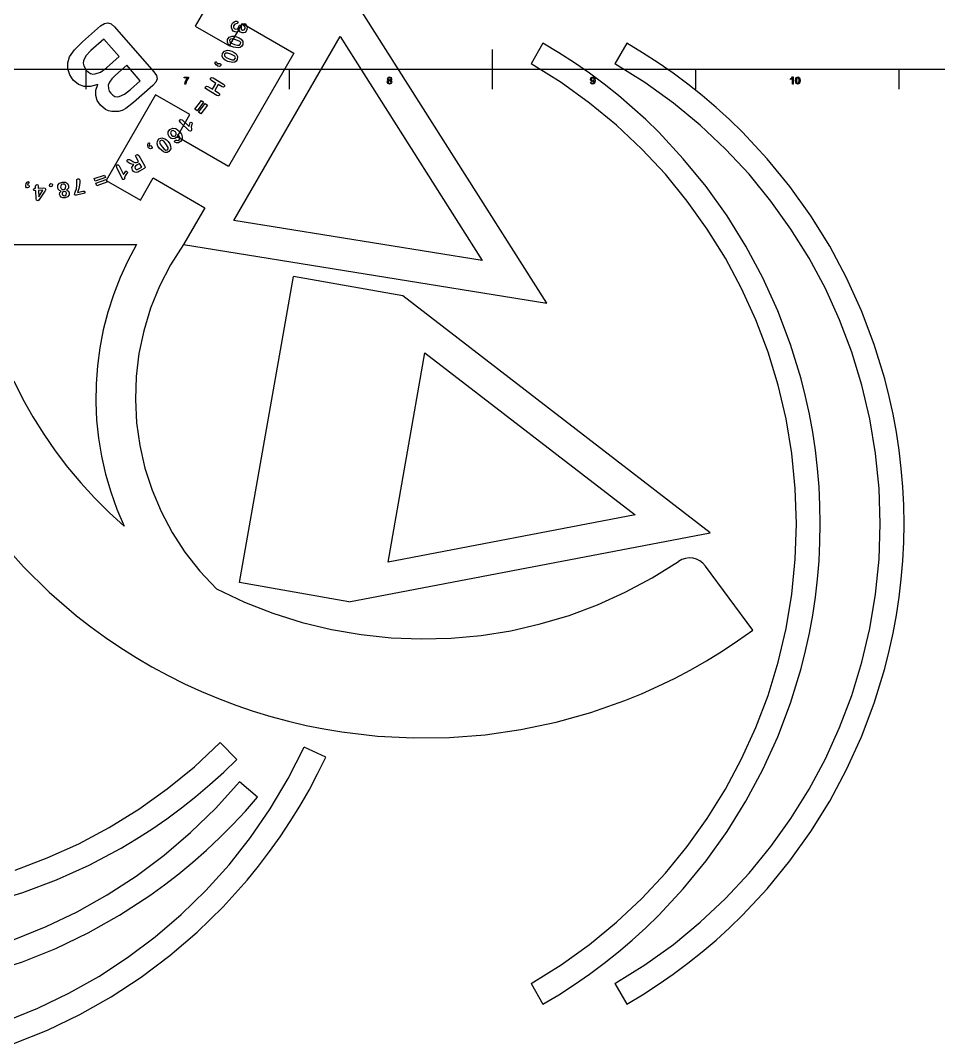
# Model space of a CAD drawing. Extents: x -180 to 1008, y 54 to 897.
# Drawn here: x 306.4 to 538.1, y 67.2 to 325.3 of the extents above; entities that cross this region are included whole.
import ezdxf

# ---------------------------------------------------------------- set-up
doc = ezdxf.new("R2010")
doc.units = 0

msp = doc.modelspace()

# ---------------------------------------------------------------- linework, layer by layer
at = {"layer": 'Layer 1'}
for p, q in [((425.499735, 317.999501), (425.499735, 308.00091)), ((19.999988, 313.001528), (830.999641, 313.001528)), ((322.873281, 313.001528), (322.873281, 308.00091)), ((374.186508, 313.001528), (374.186508, 308.00091)), ((476.812962, 313.001528), (476.812962, 308.00091)), ((528.123543, 313.001528), (528.123543, 308.00091)), ((347.678069, 310.821761), (347.678069, 311.032951)), ((347.678069, 311.032951), (348.836519, 311.032951)), ((348.554527, 310.821761), (347.678069, 310.821761)), ((348.011312, 309.776817), (348.238377, 310.352999)), ((348.238377, 310.352999), (348.554527, 310.821761)), ((348.497165, 310.378638), (348.238377, 309.758508)), ((348.836519, 310.862057), (348.497165, 310.378638)), ((348.836519, 311.032951), (348.836519, 310.862057)), ((398.97341, 309.784146), (399.061305, 310.075902)), ((399.04543, 310.602025), (399.185818, 310.930399)), ((399.111338, 310.379855), (399.04543, 310.602025)), ((399.061305, 310.075902), (399.313982, 310.237033)), ((399.313982, 310.237033), (399.111338, 310.379855)), ((399.185818, 310.930399), (399.559356, 311.063458)), ((399.300567, 310.039283), (399.199232, 309.782929)), ((399.353061, 310.802235), (399.270034, 310.609354)), ((399.270034, 310.609354), (399.351817, 310.401842)), ((399.270034, 310.609354), (399.270034, 310.609354)), ((399.558139, 310.141809), (399.300567, 310.039283)), ((399.313982, 310.237033), (399.313982, 310.237033)), ((399.351817, 310.401842), (399.564224, 310.321276)), ((399.56179, 310.8828), (399.353061, 310.802235)), ((399.821796, 310.038066), (399.558139, 310.141809)), ((399.559356, 311.063458), (399.936546, 310.926748)), ((399.769303, 310.799801), (399.56179, 310.8828)), ((399.564224, 310.321276), (399.771763, 310.400624)), ((399.853546, 310.597157), (399.769303, 310.799801)), ((399.771763, 310.400624), (399.853546, 310.597157)), ((400.01346, 310.378638), (399.81571, 310.237033)), ((399.81571, 310.237033), (400.065953, 310.063704)), ((399.927999, 309.7756), (399.821796, 310.038066)), ((399.936546, 310.926748), (400.079367, 310.59594)), ((400.079367, 310.59594), (400.01346, 310.378638)), ((400.065953, 310.063704), (400.15263, 309.778034)), ((450.289495, 310.45923), (450.449409, 310.897485)), ((450.443297, 310.034415), (450.289495, 310.45923)), ((450.819296, 309.873284), (450.443297, 310.034415)), ((450.449409, 310.897485), (450.852263, 311.063484)), ((450.622764, 310.761939), (450.514126, 310.451874)), ((450.514126, 310.451874), (450.616652, 310.173559)), ((450.616652, 310.173559), (450.871789, 310.067356)), ((450.877901, 310.881583), (450.622764, 310.761939)), ((451.065887, 309.937975), (450.819296, 309.873284)), ((450.852263, 311.063484), (451.170874, 310.969504)), ((450.871789, 310.067356), (451.122032, 310.173559)), ((451.119598, 310.770485), (450.877901, 310.881583)), ((451.246545, 310.108895), (451.065887, 309.937975)), ((451.220907, 310.47021), (451.119598, 310.770485)), ((451.122032, 310.173559), (451.220907, 310.47021)), ((451.131795, 309.586423), (451.213578, 309.796396)), ((451.170874, 310.969504), (451.390584, 310.700953)), ((451.213578, 309.796396), (451.246545, 310.064948)), ((451.220907, 310.47021), (451.220907, 310.47021)), ((451.246545, 310.064948), (451.246545, 310.108895)), ((451.390584, 310.700953), (451.466281, 310.198007)), ((451.466281, 310.198007), (451.391801, 309.651114)), ((500.797993, 310.614249), (501.120255, 310.824195)), ((500.797993, 310.401842), (500.797993, 310.614249)), ((501.028709, 310.515374), (500.797993, 310.401842)), ((501.237439, 310.666742), (501.028709, 310.515374)), ((501.120255, 310.824195), (501.31557, 311.063458)), ((501.237439, 309.266569), (501.237439, 310.666742)), ((501.31557, 311.063458), (501.457175, 311.063458)), ((501.457175, 311.063458), (501.457175, 309.266569)), ((502.019916, 310.149138), (502.084633, 310.659413)), ((502.196923, 309.421588), (502.019916, 310.149138)), ((502.019916, 310.149138), (502.019916, 310.149138)), ((502.084633, 310.659413), (502.278732, 310.958498)), ((502.359297, 310.753393), (502.245765, 310.149138)), ((502.245765, 310.149138), (502.348317, 309.561976)), ((502.245765, 310.149138), (502.245765, 310.149138)), ((502.278732, 310.958498), (502.603428, 311.063458)), ((502.600994, 310.881583), (502.359297, 310.753393)), ((502.857348, 310.736327), (502.600994, 310.881583)), ((502.603428, 311.063458), (502.856131, 311.004879)), ((502.856131, 311.004879), (503.035571, 310.837636)), ((502.961118, 310.149138), (502.857348, 310.736327)), ((502.857348, 309.563193), (502.961118, 310.149138)), ((503.035571, 310.837636), (503.14667, 310.571519)), ((503.186939, 310.149138), (503.122249, 309.640107)), ((503.14667, 310.571519), (503.186939, 310.149138)), ((347.928312, 309.266569), (348.011312, 309.776817)), ((348.154133, 309.266569), (347.928312, 309.266569)), ((348.238377, 309.758508), (348.154133, 309.266569)), ((399.135759, 309.392299), (398.97341, 309.784146)), ((399.563007, 309.236036), (399.135759, 309.392299)), ((399.199232, 309.782929), (399.243179, 309.601028)), ((399.199232, 309.782929), (399.199232, 309.782929)), ((399.243179, 309.601028), (399.376238, 309.464318)), ((399.376238, 309.464318), (399.565441, 309.41672)), ((399.990256, 309.392299), (399.563007, 309.236036)), ((399.565441, 309.41672), (399.825474, 309.518028)), ((399.825474, 309.518028), (399.927999, 309.7756)), ((400.15263, 309.778034), (399.990256, 309.392299)), ((450.321245, 309.680377), (450.532435, 309.699956)), ((450.322462, 309.680403), (450.321245, 309.680377)), ((450.482376, 309.352029), (450.322462, 309.680403)), ((450.825408, 309.236062), (450.482376, 309.352029)), ((450.532435, 309.699956), (450.634961, 309.483871)), ((450.634961, 309.483871), (450.829059, 309.416746)), ((451.16963, 309.342266), (450.825408, 309.236062)), ((450.829059, 309.416746), (451.006065, 309.463127)), ((451.006065, 309.463127), (451.131795, 309.586423)), ((451.391801, 309.651114), (451.16963, 309.342266)), ((501.457175, 309.266569), (501.237439, 309.266569)), ((502.603428, 309.236036), (502.196923, 309.421588)), ((502.348317, 309.561976), (502.603428, 309.41672)), ((502.603428, 309.41672), (502.857348, 309.563193)), ((502.928151, 309.341022), (502.603428, 309.236036)), ((503.122249, 309.640107), (502.928151, 309.341022))]:
    msp.add_line(p, q, dxfattribs=at)
at = {"layer": 'Visible'}
for p, q in [((363.002558, 345.566002), (350.503657, 323.915392)), ((439.234212, 253.975813), (386.754174, 336.703291)), ((322.017375, 319.890551), (326.619773, 323.932057)), ((326.619773, 323.932057), (327.571994, 324.572632)), ((327.571994, 324.572632), (328.435665, 324.744265)), ((328.435665, 324.744265), (329.263511, 324.438652)), ((329.263511, 324.438652), (330.110804, 323.686134)), ((330.110804, 323.686134), (340.052145, 312.365038)), ((350.503657, 323.915392), (359.163459, 318.915382)), ((359.163459, 318.915382), (362.412538, 324.544544)), ((359.635236, 323.51058), (359.676855, 324.094964)), ((359.797876, 323.003083), (359.635236, 323.51058)), ((359.676855, 324.094964), (359.927098, 324.627967)), ((360.125482, 322.626423), (359.797876, 323.003083)), ((359.927098, 324.627967), (360.30696, 324.968644)), ((360.471901, 324.358304), (360.189273, 323.963255)), ((360.189273, 323.963255), (360.191919, 323.63369)), ((360.191919, 323.63369), (360.368184, 323.327515)), ((360.30696, 324.968644), (360.716111, 325.125065)), ((360.368184, 323.327515), (360.706242, 323.139132)), ((361.082955, 324.514778), (360.471901, 324.358304)), ((360.706242, 323.139132), (361.224534, 323.188476)), ((360.716111, 325.125065), (361.033293, 325.132738)), ((361.033293, 325.132738), (361.252024, 324.976502)), ((361.206489, 324.578384), (361.082955, 324.514778)), ((361.28552, 324.708268), (361.206489, 324.578384)), ((361.224534, 323.188476), (361.513591, 323.609587)), ((361.252024, 324.976502), (361.28552, 324.708268)), ((361.645088, 322.810837), (361.310603, 322.530908)), ((361.513591, 323.609587), (361.542986, 323.77384)), ((361.542986, 323.77384), (361.567327, 323.917217)), ((361.567327, 323.917217), (361.692316, 324.121502)), ((361.927901, 322.39822), (361.645088, 322.810837)), ((361.692316, 324.121502), (361.91237, 324.150289)), ((361.91237, 324.150289), (362.090038, 324.006937)), ((362.099563, 323.708673), (362.072258, 323.601782)), ((362.072258, 323.601782), (362.111575, 323.155086)), ((362.090038, 324.006937), (362.099563, 323.708673)), ((362.111575, 323.155086), (362.472704, 322.880819)), ((362.412538, 324.544544), (375.403563, 317.044753)), ((362.472704, 322.880819), (362.850952, 322.934239)), ((362.616902, 324.161851), (362.624045, 324.326025)), ((362.67982, 324.046784), (362.616902, 324.161851)), ((362.624045, 324.326025), (362.755014, 324.498427)), ((362.872489, 323.897003), (362.67982, 324.046784)), ((362.755014, 324.498427), (363.003087, 324.528589)), ((362.850952, 322.934239), (363.088838, 323.271159)), ((363.03198, 323.736005), (362.872489, 323.897003)), ((363.003087, 324.528589), (363.267379, 324.377751)), ((363.109476, 323.545425), (363.03198, 323.736005)), ((363.088838, 323.271159), (363.109476, 323.545425)), ((363.267379, 324.377751), (363.495132, 324.067183)), ((363.568898, 323.075447), (363.384801, 322.631238)), ((363.495132, 324.067183), (363.614565, 323.620117)), ((363.614565, 323.620117), (363.568898, 323.075447)), ((327.429524, 320.585661), (324.152373, 317.707895)), ((331.290608, 316.188715), (327.429524, 320.585661)), ((358.621963, 319.811762), (358.656174, 320.477929)), ((358.656174, 320.477929), (359.100991, 321.104806)), ((359.100991, 321.104806), (359.858492, 321.371267)), ((359.448811, 320.625831), (359.176688, 320.315714)), ((359.176688, 320.315714), (359.221587, 319.894921)), ((359.974988, 320.664963), (359.448811, 320.625831)), ((359.858492, 321.371267), (360.364136, 321.338009)), ((360.780352, 320.467346), (359.974988, 320.664963)), ((360.560668, 322.4169), (360.125482, 322.626423)), ((360.279999, 274.85247), (387.074319, 321.261545)), ((360.364136, 321.338009), (360.932884, 321.194129)), ((360.945663, 322.396791), (360.560668, 322.4169)), ((361.786243, 319.999061), (360.780352, 320.467346)), ((360.932884, 321.194129), (361.614899, 320.929043)), ((361.310603, 322.530908), (360.945663, 322.396791)), ((361.614899, 320.929043), (362.10533, 320.6298)), ((362.348138, 322.173007), (361.927901, 322.39822)), ((362.10533, 320.6298), (362.524139, 320.012237)), ((362.737684, 322.160042), (362.348138, 322.173007)), ((363.097332, 322.317602), (362.737684, 322.160042)), ((363.384801, 322.631238), (363.097332, 322.317602)), ((387.074319, 321.261545), (422.949128, 264.714707)), ((318.809885, 316.146035), (320.03112, 317.946228)), ((320.03112, 317.946228), (322.017361, 319.890529)), ((322.017361, 319.890529), (322.017375, 319.890551)), ((324.152373, 317.707895), (322.921869, 316.380579)), ((357.389985, 316.979031), (357.877797, 317.573073)), ((357.877797, 317.573073), (358.652178, 317.785586)), ((358.942082, 319.2119), (358.621963, 319.811762)), ((358.652178, 317.785586), (359.154225, 317.716821)), ((359.428042, 318.846378), (358.942082, 319.2119)), ((359.154225, 317.716821), (359.711436, 317.533279)), ((359.221587, 319.894921), (359.629151, 319.557498)), ((360.132335, 318.562825), (359.428042, 318.846378)), ((359.629151, 319.557498), (360.409301, 319.246666)), ((361.388602, 318.372166), (360.132335, 318.562825)), ((360.132335, 318.562825), (360.132335, 318.562825)), ((360.409301, 319.246666), (361.191646, 319.056457)), ((360.409301, 319.246666), (360.409301, 319.246666)), ((361.191646, 319.056457), (361.702476, 319.100537)), ((361.884007, 318.517158), (361.388602, 318.372166)), ((361.702476, 319.100537), (361.974521, 319.419148)), ((361.98185, 319.732824), (361.786243, 319.999061)), ((362.25564, 318.812115), (361.884007, 318.517158)), ((361.974521, 319.419148), (361.98185, 319.732824)), ((362.496675, 319.262065), (362.25564, 318.812115)), ((362.524139, 320.012237), (362.496675, 319.262065)), ((438.281713, 319.572765), (435.281342, 314.376619)), ((442.294198, 317.166607), (438.282348, 319.572765)), ((459.424541, 319.572765), (456.426815, 314.376619)), ((463.437554, 317.166607), (459.425705, 319.572765)), ((318.362682, 314.666169), (318.809885, 316.146035)), ((322.322593, 315.114028), (322.259666, 314.503539)), ((322.921869, 316.380579), (322.322593, 315.114028)), ((328.116184, 313.401159), (331.290608, 316.188715)), ((357.30897, 316.316912), (357.389985, 316.979031)), ((357.586094, 315.696042), (357.30897, 316.316912)), ((358.045146, 315.297236), (357.586094, 315.696042)), ((358.191063, 317.0701), (357.897773, 316.779906)), ((357.897773, 316.779906), (357.912854, 316.35697)), ((357.912854, 316.35697), (358.295679, 315.991713)), ((358.727743, 314.96484), (358.045146, 315.297236)), ((358.718668, 317.072746), (358.191063, 317.0701)), ((358.295679, 315.991713), (359.052016, 315.626774)), ((359.508131, 316.818932), (358.718668, 317.072746)), ((359.967473, 314.68626), (358.727743, 314.96484)), ((358.727743, 314.96484), (358.727743, 314.96484)), ((375.403563, 317.044753), (358.901521, 288.466323)), ((359.052016, 315.626774), (359.052122, 315.627488)), ((359.052122, 315.627488), (359.819148, 315.382722)), ((360.478595, 316.281061), (359.508131, 316.818932)), ((359.711436, 317.533279), (360.373106, 317.22086)), ((359.819148, 315.382722), (360.331831, 315.39066)), ((360.331831, 315.39066), (360.625624, 315.689321)), ((360.373106, 317.22086), (360.841285, 316.887882)), ((360.863325, 315.064111), (360.471874, 314.796036)), ((360.654999, 316.001708), (360.478595, 316.281061)), ((360.625624, 315.689321), (360.654999, 316.001708)), ((360.841285, 316.887882), (361.215591, 316.242379)), ((361.135422, 315.495964), (360.863325, 315.064111)), ((361.215591, 316.242379), (361.135422, 315.495964)), ((446.206752, 314.639365), (442.294198, 317.166607)), ((467.350109, 314.639365), (463.437554, 317.166607)), ((318.371527, 313.122817), (318.362682, 314.666169)), ((318.833345, 311.617868), (318.371527, 313.122817)), ((322.259666, 314.503539), (322.354546, 313.908241)), ((322.354546, 313.908241), (323.017727, 312.763219)), ((323.017727, 312.763219), (323.534099, 312.276198)), ((326.608821, 312.304949), (328.116184, 313.401159)), ((328.116184, 313.401159), (328.116184, 313.401159)), ((333.212132, 314.000522), (330.417809, 311.546742)), ((336.631156, 310.106957), (333.212132, 314.000522)), ((355.577142, 314.498989), (355.577327, 314.822177)), ((355.792962, 314.092404), (355.577142, 314.498989)), ((355.577327, 314.822177), (355.686494, 314.922269)), ((355.686494, 314.922269), (355.822437, 314.91486)), ((356.194996, 313.779482), (355.792962, 314.092404)), ((355.822437, 314.91486), (355.936234, 314.739944)), ((355.936234, 314.739944), (356.014438, 314.443102)), ((356.014438, 314.443102), (356.199309, 314.269701)), ((356.521624, 313.691693), (356.194996, 313.779482)), ((356.199309, 314.269701), (356.199362, 314.269807)), ((356.199362, 314.269807), (356.426533, 314.501476)), ((356.426533, 314.501476), (356.758452, 314.488247)), ((356.778375, 313.752309), (356.521624, 313.691693)), ((356.758452, 314.488247), (356.962684, 314.253191)), ((356.940723, 313.934263), (356.778375, 313.752309)), ((356.962684, 314.253191), (356.940723, 313.934263)), ((360.471874, 314.796036), (359.967473, 314.68626)), ((442.867134, 309.654651), (435.282347, 314.376619)), ((450.01817, 311.994226), (446.206752, 314.639365)), ((464.010491, 309.654651), (456.425704, 314.376619)), ((471.161527, 311.994226), (467.350109, 314.639365)), ((319.727016, 310.273813), (318.833345, 311.617868)), ((321.014295, 309.182148), (319.727016, 310.273813)), ((323.534099, 312.276198), (324.081844, 311.955471)), ((324.081844, 311.955471), (324.660963, 311.801036)), ((324.660963, 311.801036), (325.271455, 311.812895)), ((325.271455, 311.812895), (326.608821, 312.304949)), ((329.455826, 310.606479), (328.850518, 309.788385)), ((330.417809, 311.546742), (329.455826, 310.606479)), ((334.155324, 307.932854), (336.631156, 310.106957)), ((340.052145, 312.365038), (340.695301, 311.41507)), ((340.874629, 310.558184), (340.590269, 309.721685)), ((340.695301, 311.41507), (340.874629, 310.558184)), ((354.349768, 310.413986), (354.394456, 310.724977)), ((354.605725, 310.130088), (354.349768, 310.413986)), ((354.394456, 310.724977), (354.645386, 310.909947)), ((355.742982, 309.452174), (354.605725, 310.130088)), ((354.645386, 310.909947), (355.014109, 310.8152)), ((355.014109, 310.8152), (357.678486, 309.227014)), ((453.726613, 309.234378), (450.01817, 311.994226)), ((474.869969, 309.234378), (471.161527, 311.994226)), ((322.47648, 308.639813), (321.014295, 309.182148)), ((324.113571, 308.646808), (322.47648, 308.639813)), ((325.925568, 309.203133), (324.113571, 308.646808)), ((325.416782, 306.363706), (325.463386, 307.735142)), ((325.463386, 307.735142), (325.925568, 309.203133)), ((328.850518, 309.788385), (328.57349, 308.990157)), ((328.57349, 308.990157), (328.616826, 308.127548)), ((328.616826, 308.127548), (328.825644, 307.50125)), ((328.825644, 307.50125), (329.207968, 306.936342)), ((332.62077, 306.753636), (334.155324, 307.932854)), ((339.844836, 308.871507), (334.965061, 304.586436)), ((340.590269, 309.721685), (339.844836, 308.871507)), ((353.059952, 308.2502), (353.10464, 308.561191)), ((353.31591, 307.966302), (353.059952, 308.2502)), ((353.10464, 308.561191), (353.355597, 308.74616)), ((355.980287, 306.37809), (353.31591, 307.966302)), ((353.355597, 308.74616), (353.72432, 308.651413)), ((353.72432, 308.651413), (354.861577, 307.973499)), ((354.861577, 307.973499), (355.742982, 309.452174)), ((356.301226, 309.119408), (355.419821, 307.640759)), ((355.419821, 307.640759), (356.388671, 307.063227)), ((357.270076, 308.541876), (356.301226, 309.119408)), ((357.639249, 308.453135), (357.270076, 308.541876)), ((357.270076, 308.541876), (357.270076, 308.541876)), ((357.891582, 308.640407), (357.639249, 308.453135)), ((357.678486, 309.227014), (357.93627, 308.951398)), ((357.93627, 308.951398), (357.891582, 308.640407)), ((450.064715, 304.481307), (442.867134, 309.654651)), ((457.330238, 306.363009), (453.726613, 309.234378)), ((471.208072, 304.481307), (464.010491, 309.654651)), ((478.473595, 306.363009), (474.869969, 309.234378)), ((325.785755, 305.088825), (325.416782, 306.363706)), ((326.570306, 303.9105), (325.785755, 305.088825)), ((340.50242, 306.594889), (328.003519, 284.944194)), ((329.207968, 306.936342), (329.717089, 306.458873)), ((329.717089, 306.458873), (330.243082, 306.1668)), ((330.243082, 306.1668), (330.785946, 306.060125)), ((330.785946, 306.060125), (331.345681, 306.138845)), ((331.345681, 306.138845), (332.62077, 306.753636)), ((349.162221, 301.594905), (340.50242, 306.594889)), ((350.406555, 302.938881), (352.076153, 305.130766)), ((352.635878, 304.704417), (350.96628, 302.512532)), ((352.076153, 305.130766), (352.635878, 304.704417)), ((356.34946, 306.289349), (355.980287, 306.37809)), ((356.601766, 306.47662), (356.34946, 306.289349)), ((356.388671, 307.063227), (356.645078, 306.785309)), ((356.645078, 306.785309), (356.601766, 306.47662)), ((460.827207, 303.383307), (457.330238, 306.363009)), ((481.970563, 303.383307), (478.473595, 306.363009)), ((327.877602, 302.856875), (326.570306, 303.9105)), ((328.64055, 302.521581), (327.877602, 302.856875)), ((329.451499, 302.328489), (328.64055, 302.521581)), ((331.109309, 302.346849), (329.451499, 302.328489)), ((332.056711, 302.614762), (331.109309, 302.346849)), ((332.978059, 303.078132), (332.056711, 302.614762)), ((334.965061, 304.586436), (332.978059, 303.078132)), ((350.96628, 302.512532), (350.406555, 302.938881)), ((351.355085, 302.216358), (353.02471, 304.408269)), ((351.91481, 301.790009), (351.355085, 302.216358)), ((353.584435, 303.981894), (351.91481, 301.790009)), ((353.02471, 304.408269), (353.584435, 303.981894)), ((456.860998, 298.880996), (450.064715, 304.481307)), ((464.215677, 300.298459), (460.827207, 303.383307)), ((478.004355, 298.880996), (471.208072, 304.481307)), ((485.359034, 300.298459), (481.970563, 303.383307)), ((345.913142, 295.965743), (349.162221, 301.594905)), ((346.530612, 299.958803), (346.621669, 300.252173)), ((346.762162, 299.614211), (346.530612, 299.958803)), ((346.621669, 300.252173), (346.882283, 300.368193)), ((348.999926, 297.505246), (346.762162, 299.614211)), ((346.882283, 300.368193), (347.186924, 300.217619)), ((347.186924, 300.217619), (348.965424, 298.541512)), ((347.186924, 300.217619), (347.186924, 300.217619)), ((348.965424, 298.541512), (349.214238, 299.569073)), ((349.214238, 299.569073), (349.416856, 299.654877)), ((349.416856, 299.654877), (349.628258, 299.573756)), ((349.628258, 299.573756), (349.715888, 299.37307)), ((467.49381, 297.111654), (464.215677, 300.298459)), ((488.637166, 297.111654), (485.359034, 300.298459)), ((343.689481, 296.507556), (343.717368, 297.190604)), ((343.717368, 297.190604), (344.116306, 297.792001)), ((344.116306, 297.792001), (344.838247, 298.157866)), ((344.462989, 297.392057), (344.282438, 296.92618)), ((344.282438, 296.92618), (344.547021, 296.37754)), ((344.463015, 297.392057), (344.462989, 297.392057)), ((344.974375, 297.534641), (344.463015, 297.392057)), ((344.838247, 298.157866), (345.647977, 298.020283)), ((345.522115, 297.217697), (344.974375, 297.534641)), ((345.720684, 296.867495), (345.522115, 297.217697)), ((345.647977, 298.020283), (346.489589, 297.360651)), ((346.489589, 297.360651), (347.027724, 296.6222)), ((349.279696, 297.359646), (348.999926, 297.505246)), ((349.516392, 297.450266), (349.279696, 297.359646)), ((349.628919, 299.038028), (349.507978, 298.439806)), ((349.507978, 298.439806), (349.545946, 297.927997)), ((349.599101, 297.608486), (349.516392, 297.450266)), ((349.545946, 297.927997), (349.599101, 297.608486)), ((349.715888, 299.37307), (349.628919, 299.038028)), ((463.24189, 292.878127), (456.860998, 298.880996)), ((473.711698, 290.444921), (467.49381, 297.111654)), ((484.385246, 292.878127), (478.004355, 298.880996)), ((494.855055, 290.444921), (488.637166, 297.111654)), ((338.547786, 294.142449), (338.70688, 294.423754)), ((338.70688, 294.423754), (338.851184, 294.457197)), ((338.851184, 294.457197), (338.965933, 294.383934)), ((338.965933, 294.383934), (338.978898, 294.17568)), ((340.885483, 294.196477), (340.949618, 294.873386)), ((340.949618, 294.873386), (341.345831, 295.410013)), ((341.345831, 295.410013), (342.062745, 295.68727)), ((341.690344, 294.987474), (341.495532, 294.611793)), ((341.495532, 294.611793), (341.649202, 294.10546)), ((342.088436, 295.095874), (341.690344, 294.987474)), ((342.062745, 295.68727), (342.841492, 295.491399)), ((342.54881, 294.838117), (342.088436, 295.095874)), ((343.111314, 294.228809), (342.54881, 294.838117)), ((342.841492, 295.491399), (343.244796, 295.184588)), ((343.244796, 295.184588), (343.63966, 294.750699)), ((343.63966, 294.750699), (344.062093, 294.153217)), ((344.027036, 295.883696), (343.689481, 296.507556)), ((344.43071, 295.576436), (344.027036, 295.883696)), ((344.896614, 295.443403), (344.43071, 295.576436)), ((344.547021, 296.37754), (344.892169, 296.125869)), ((344.892169, 296.125869), (345.242001, 296.083086)), ((345.358893, 295.500553), (344.896614, 295.443403)), ((345.242001, 296.083086), (345.540715, 296.230538)), ((345.315078, 294.846557), (345.411043, 295.055498)), ((345.390379, 294.642034), (345.315078, 294.846557)), ((345.770003, 295.747965), (345.358893, 295.500553)), ((345.747539, 294.452593), (345.390379, 294.642034)), ((345.411043, 295.055498), (345.61239, 295.146118)), ((345.540715, 296.230538), (345.715657, 296.512292)), ((345.61239, 295.146118), (345.851732, 295.096429)), ((345.715657, 296.512292), (345.720684, 296.867495)), ((346.263503, 294.475347), (345.747539, 294.452593)), ((346.052498, 296.15074), (345.770003, 295.747965)), ((345.851732, 295.096429), (346.170608, 295.039703)), ((358.901521, 288.466323), (345.913142, 295.965743)), ((346.126396, 296.657072), (346.052498, 296.15074)), ((346.126449, 296.656966), (346.126396, 296.657072)), ((346.644555, 295.753971), (346.126449, 296.656966)), ((346.170608, 295.039703), (346.46702, 295.177762)), ((346.798834, 294.7861), (346.263503, 294.475347)), ((346.46702, 295.177762), (346.619949, 295.431894)), ((346.619949, 295.431894), (346.644555, 295.753971)), ((347.175891, 295.316166), (346.798834, 294.7861)), ((347.027724, 296.6222), (347.256059, 295.93058)), ((347.256059, 295.93058), (347.175891, 295.316166)), ((338.535615, 293.682286), (338.547786, 294.142449)), ((338.731724, 293.212096), (338.535615, 293.682286)), ((338.972918, 292.975003), (338.731724, 293.212096)), ((338.978898, 294.17568), (338.900819, 293.878765)), ((338.900819, 293.878765), (338.976252, 293.636831)), ((339.226283, 292.901475), (338.972918, 292.975003)), ((338.976252, 293.636831), (338.976649, 293.636831)), ((338.976649, 293.636831), (339.28838, 293.726789)), ((339.457132, 292.98003), (339.226283, 292.901475)), ((339.28838, 293.726789), (339.570902, 293.552085)), ((339.633079, 293.246941), (339.457132, 292.98003)), ((339.570902, 293.552085), (339.633079, 293.246941)), ((341.089027, 293.623443), (340.885483, 294.196477)), ((341.519821, 292.998286), (341.089027, 293.623443)), ((341.519873, 292.998286), (341.519821, 292.998286)), ((342.462265, 292.145958), (341.519873, 292.998286)), ((341.649202, 294.10546), (342.128203, 293.415692)), ((342.128203, 293.415692), (342.675625, 292.825275)), ((342.128203, 293.415692), (342.128203, 293.415692)), ((342.955395, 291.993453), (342.462265, 292.145958)), ((342.675625, 292.825275), (343.125945, 292.580113)), ((343.428099, 292.034278), (342.955395, 291.993453)), ((343.691703, 293.283163), (343.111314, 294.228809)), ((343.125945, 292.580113), (343.528641, 292.695656)), ((343.877414, 292.276451), (343.428099, 292.034278)), ((343.528641, 292.695656), (343.707876, 292.953181)), ((343.707876, 292.953181), (343.691703, 293.283163)), ((344.314373, 292.886897), (343.877414, 292.276451)), ((344.062093, 294.153217), (344.305906, 293.633021)), ((344.305906, 293.633021), (344.314373, 292.886897)), ((469.193297, 286.497112), (463.24189, 292.878127)), ((490.336654, 286.497112), (484.385246, 292.878127)), ((333.296211, 289.894463), (333.353837, 290.063796)), ((333.329495, 289.733967), (333.296211, 289.894463)), ((333.540394, 289.539207), (333.329495, 289.733967)), ((333.353837, 290.063796), (333.503458, 290.202332)), ((333.503458, 290.202332), (333.731185, 290.258741)), ((333.968648, 289.267904), (333.540394, 289.539207)), ((333.731185, 290.258741), (333.947482, 290.200215)), ((333.947482, 290.200215), (334.242915, 290.041571)), ((334.500751, 289.031446), (333.968648, 289.267904)), ((334.242915, 290.041571), (334.784807, 289.739523)), ((334.784807, 289.739523), (335.274603, 289.506637)), ((335.274603, 289.506637), (335.616445, 289.461341)), ((335.474443, 291.197534), (335.664837, 291.443067)), ((335.562126, 290.823626), (335.474443, 291.197534)), ((336.19186, 289.726638), (335.562126, 290.823626)), ((335.616445, 289.461341), (335.949634, 289.5876)), ((335.664837, 291.443067), (335.982522, 291.482993)), ((336.47663, 289.230545), (335.857109, 288.874892)), ((335.949634, 289.5876), (336.19186, 289.726638)), ((335.949634, 289.5876), (335.949634, 289.5876)), ((335.982522, 291.482993), (336.253852, 291.220712)), ((336.253852, 291.220712), (337.762001, 288.593535)), ((337.015454, 288.291937), (336.47663, 289.230545)), ((479.466148, 283.408612), (473.711698, 290.444921)), ((500.609504, 283.408612), (494.855055, 290.444921)), ((330.620502, 288.623056), (330.81167, 288.863489)), ((330.71142, 288.217986), (330.620502, 288.623056)), ((332.03288, 285.441452), (330.71142, 288.217986)), ((330.81167, 288.863489), (331.096626, 288.877247)), ((331.096626, 288.877247), (331.325993, 288.626555)), ((331.325993, 288.626555), (331.32594, 288.625073)), ((331.32594, 288.625073), (332.376176, 286.418398)), ((332.376176, 286.418398), (332.980431, 287.285939)), ((333.174555, 286.640806), (332.845044, 286.127066)), ((332.980431, 287.285939), (333.200405, 287.292554)), ((333.377014, 286.921555), (333.174555, 286.640806)), ((333.200405, 287.292554), (333.368018, 287.140339)), ((333.368018, 287.140339), (333.377014, 286.921555)), ((335.018223, 288.944531), (334.500751, 289.031446)), ((334.551921, 288.246428), (335.018223, 288.944531)), ((334.685615, 287.511867), (334.551921, 288.246428)), ((334.952712, 287.197621), (334.685615, 287.511867)), ((335.307491, 287.011117), (334.952712, 287.197621)), ((335.461928, 288.592318), (335.287647, 288.297175)), ((335.287647, 288.297175), (335.361254, 287.958562)), ((335.702619, 286.980928), (335.307491, 287.011117)), ((335.361254, 287.958562), (335.576519, 287.750785)), ((335.857109, 288.874892), (335.461928, 288.592318)), ((335.576519, 287.750785), (335.870418, 287.702737)), ((336.046207, 287.07287), (335.702619, 286.980928)), ((335.870418, 287.702737), (336.37728, 287.925595)), ((336.456496, 287.280542), (336.046207, 287.07287)), ((336.37728, 287.925595), (337.015454, 288.291937)), ((336.37728, 287.925595), (336.37728, 287.925595)), ((337.58145, 287.926309), (336.456496, 287.280542)), ((337.8477, 288.212297), (337.58145, 287.926309)), ((337.762001, 288.593535), (337.8477, 288.212297)), ((307.721327, 283.656707), (307.835706, 284.153171)), ((307.835706, 284.153171), (308.113518, 284.5202)), ((308.113518, 284.5202), (308.406676, 284.656222)), ((308.247113, 284.100148), (308.167784, 283.859378)), ((308.483405, 284.296098), (308.247113, 284.100148)), ((308.406676, 284.656222), (308.543465, 284.59939)), ((308.59408, 284.472999), (308.483405, 284.296098)), ((308.543465, 284.59939), (308.59408, 284.472999)), ((313.711486, 283.714201), (313.799089, 284.026277)), ((313.799089, 284.026277), (314.065127, 284.163278)), ((314.065127, 284.163278), (314.362413, 284.087554)), ((314.065127, 284.163278), (314.065127, 284.163278)), ((314.362413, 284.087554), (314.515077, 283.801619)), ((315.872097, 283.780162), (316.276115, 284.282631)), ((316.276115, 284.282631), (316.987209, 284.558327)), ((317.07632, 284.053052), (316.756995, 283.91031)), ((316.987209, 284.558327), (317.765109, 284.529302)), ((317.421548, 284.023128), (317.07632, 284.053052)), ((317.69772, 283.818447), (317.421548, 284.023128)), ((317.765109, 284.529302), (318.306472, 284.186164)), ((318.306472, 284.186164), (318.565526, 283.608421)), ((320.600195, 284.792377), (320.668299, 285.200734)), ((320.624537, 284.447546), (320.600195, 284.792377)), ((320.651366, 284.081178), (320.624537, 284.447546)), ((320.644222, 283.717799), (320.651366, 284.081178)), ((320.668299, 285.200734), (320.910366, 285.366257)), ((320.910366, 285.366257), (321.19257, 285.317733)), ((321.19257, 285.317733), (321.367856, 285.011716)), ((321.40593, 284.540388), (321.34026, 283.798497)), ((321.367856, 285.011716), (321.40593, 284.540388)), ((325.002618, 285.40695), (327.600797, 286.324259)), ((325.236854, 284.743482), (325.002618, 285.40695)), ((327.835059, 285.660791), (325.236854, 284.743482)), ((325.399572, 284.282578), (327.997777, 285.199887)), ((325.633834, 283.61911), (325.399572, 284.282578)), ((328.232013, 284.536419), (325.633834, 283.61911)), ((327.600797, 286.324259), (327.835059, 285.660791)), ((327.997777, 285.199887), (328.232013, 284.536419)), ((328.003519, 284.944194), (336.66332, 279.944369)), ((332.240868, 285.204359), (332.03288, 285.441452)), ((332.494312, 285.201713), (332.240868, 285.204359)), ((332.628747, 285.319241), (332.494312, 285.201713)), ((332.694972, 285.636264), (332.628747, 285.319241)), ((332.845044, 286.127066), (332.694972, 285.636264)), ((336.66332, 279.944369), (339.912399, 285.573373)), ((339.912399, 285.573373), (352.903425, 278.074032)), ((474.701128, 279.762359), (469.193297, 286.497112)), ((495.844485, 279.762359), (490.336654, 286.497112)), ((307.779323, 283.323518), (307.721327, 283.656707)), ((307.942465, 283.116217), (307.779323, 283.323518)), ((308.17588, 283.045626), (307.942465, 283.116217)), ((308.167784, 283.859378), (308.473589, 283.750978)), ((308.167784, 283.859378), (308.167784, 283.859378)), ((308.474356, 283.160138), (308.17588, 283.045626)), ((308.473589, 283.750978), (308.601489, 283.444406)), ((308.601489, 283.444406), (308.474356, 283.160138)), ((309.660694, 282.641873), (309.750599, 282.875182)), ((309.799732, 282.401763), (309.660694, 282.641873)), ((309.750599, 282.875182), (310.052673, 282.960986)), ((310.132551, 282.362817), (309.799732, 282.401763)), ((310.052673, 282.960986), (310.216265, 282.969717)), ((310.247883, 282.368902), (310.132551, 282.362817)), ((310.190071, 283.468536), (310.265028, 283.781749)), ((310.216265, 282.969717), (310.190071, 283.468536)), ((310.357103, 280.293169), (310.247883, 282.368902)), ((310.265028, 283.781749), (310.50384, 283.8938)), ((310.50384, 283.8938), (310.753263, 283.804741)), ((310.753263, 283.804741), (310.860525, 283.503805)), ((310.860525, 283.503805), (310.860604, 283.503725)), ((310.860604, 283.503725), (310.886798, 283.004907)), ((310.886798, 283.004907), (312.233075, 283.075736)), ((312.071653, 282.464867), (310.918468, 282.404171)), ((310.918468, 282.404171), (311.000436, 280.846042)), ((311.000436, 280.846042), (312.071653, 282.464867)), ((312.537028, 282.204279), (311.215701, 280.228082)), ((312.233075, 283.075736), (312.622647, 282.980592)), ((312.629341, 282.340909), (312.537028, 282.204279)), ((312.622647, 282.980592), (312.765205, 282.673464)), ((312.701176, 282.457643), (312.629341, 282.340909)), ((312.751711, 282.570567), (312.701176, 282.457643)), ((312.765205, 282.673464), (312.751711, 282.570567)), ((313.862113, 283.446919), (313.711486, 283.714201)), ((314.160563, 283.360533), (313.862113, 283.446919)), ((314.430781, 283.508805), (314.160563, 283.360533)), ((314.515077, 283.801619), (314.430781, 283.508805)), ((315.810978, 283.14667), (315.872097, 283.780162)), ((315.956287, 282.746092), (315.810978, 283.14667)), ((316.233253, 282.454415), (315.956287, 282.746092)), ((316.644997, 282.285797), (316.233253, 282.454415)), ((316.244577, 281.400105), (316.302891, 281.886144)), ((316.385044, 281.028657), (316.244577, 281.400105)), ((316.302891, 281.886144), (316.644997, 282.285797)), ((316.540434, 283.245677), (316.684896, 282.899391)), ((316.540566, 283.245624), (316.540434, 283.245677)), ((316.564643, 283.625301), (316.540566, 283.245624)), ((316.756995, 283.91031), (316.564643, 283.625301)), ((316.684896, 282.899391), (316.962417, 282.703097)), ((316.931911, 281.769807), (316.927677, 281.548616)), ((316.927677, 281.548616), (317.045734, 281.279614)), ((317.018191, 281.955597), (316.931911, 281.769807)), ((316.962417, 282.703097), (317.320451, 282.677962)), ((317.175062, 282.09318), (317.018191, 281.955597)), ((317.393687, 282.170227), (317.175062, 282.09318)), ((317.320451, 282.677962), (317.743651, 282.933178)), ((317.820963, 282.088577), (317.393687, 282.170227)), ((317.843082, 283.466869), (317.69772, 283.818447)), ((317.743651, 282.933178), (317.843082, 283.466869)), ((318.039614, 281.738242), (317.820963, 282.088577)), ((317.954418, 281.315809), (318.039614, 281.738242)), ((318.4968, 282.979785), (318.05451, 282.519291)), ((318.05451, 282.519291), (318.516168, 282.258915)), ((318.565526, 283.608421), (318.4968, 282.979785)), ((318.516168, 282.258915), (318.730625, 281.806505)), ((318.730625, 281.806452), (318.670062, 281.284641)), ((318.730625, 281.806505), (318.730625, 281.806452)), ((320.019859, 281.431458), (320.083782, 281.753218)), ((320.193981, 281.19971), (320.019859, 281.431458)), ((320.083782, 281.753218), (320.288675, 282.224625)), ((320.288675, 282.224625), (320.50685, 282.848327)), ((320.50685, 282.848327), (320.644222, 283.717799)), ((322.315355, 281.623916), (320.575774, 281.208177)), ((321.139865, 282.880844), (320.771433, 281.903686)), ((320.771433, 281.903686), (322.168855, 282.237643)), ((321.34026, 283.798497), (321.139865, 282.880844)), ((322.168855, 282.237643), (322.516702, 282.237643)), ((322.31554, 281.623545), (322.315355, 281.623916)), ((322.624335, 281.752556), (322.31554, 281.623545)), ((322.516702, 282.237643), (322.683707, 282.012482)), ((322.683707, 282.012482), (322.624335, 281.752556)), ((484.742435, 276.028228), (479.466148, 283.408612)), ((505.885792, 276.028228), (500.609504, 283.408612)), ((310.477422, 279.948563), (310.357103, 280.293169)), ((310.789272, 279.847982), (310.477422, 279.948563)), ((311.001997, 279.945216), (310.789272, 279.847982)), ((311.215701, 280.228082), (311.001997, 279.945216)), ((316.674842, 280.741849), (316.385044, 281.028657)), ((317.110002, 280.579845), (316.674842, 280.741849)), ((317.045734, 281.279614), (317.274281, 281.116049)), ((317.677347, 280.58937), (317.110002, 280.579845)), ((317.274281, 281.116049), (317.577546, 281.092766)), ((317.577546, 281.092766), (317.577599, 281.092792)), ((317.577599, 281.092792), (317.954418, 281.315809)), ((318.308483, 280.83821), (317.677347, 280.58937)), ((318.670062, 281.284641), (318.308483, 280.83821)), ((320.575774, 281.208177), (320.193981, 281.19971)), ((479.751288, 272.698277), (474.701128, 279.762359)), ((500.894645, 272.698277), (495.844485, 279.762359)), ((352.903425, 278.074032), (347.550911, 268.807542)), ((422.949128, 264.714707), (360.279999, 274.85247)), ((489.525835, 268.329273), (484.742435, 276.028228)), ((510.669192, 268.329273), (505.885792, 276.028228)), ((484.329686, 265.329277), (479.751288, 272.698277)), ((505.473043, 265.329277), (500.894645, 272.698277)), ((294.340624, 268.807013), (335.716113, 268.807013)), ((335.716907, 268.806986), (333.499229, 264.667097)), ((347.552789, 268.806986), (344.266958, 263.620054)), ((347.550911, 268.807542), (439.234212, 253.975813)), ((493.801625, 260.337249), (489.525835, 268.329273)), ((514.944982, 260.337249), (510.669192, 268.329273)), ((333.499229, 264.667097), (331.548705, 260.428625)), ((344.266958, 263.620054), (341.503833, 258.239594)), ((488.422228, 257.679768), (484.329686, 265.329277)), ((509.565585, 257.679768), (505.473043, 265.329277)), ((331.548705, 260.428625), (329.865877, 256.103954)), ((341.503833, 258.239594), (339.26012, 252.700074)), ((361.714039, 183.464972), (375.326834, 260.673467)), ((402.901674, 255.81096), (375.326834, 260.673467)), ((497.555081, 252.077658), (493.801625, 260.337249)), ((518.698438, 252.077658), (514.944982, 260.337249)), ((329.865877, 256.103954), (328.45129, 251.70547)), ((480.514452, 196.022081), (402.901674, 255.81096)), ((492.014822, 249.77416), (488.422228, 257.679768)), ((513.158178, 249.77416), (509.565585, 257.679768)), ((328.45129, 251.70547), (327.305486, 247.245559)), ((339.26012, 252.700074), (337.532525, 247.035964)), ((500.771478, 243.576004), (497.555081, 252.077658)), ((521.914835, 243.576004), (518.698438, 252.077658)), ((495.093373, 241.636862), (492.014822, 249.77416)), ((516.23673, 241.636862), (513.158178, 249.77416)), ((327.305486, 247.245559), (326.429009, 242.736606)), ((337.532525, 247.035964), (336.317754, 241.281732)), ((326.429009, 242.736606), (325.822402, 238.190997)), ((503.436094, 234.857788), (500.771478, 243.576004)), ((524.57945, 234.857788), (521.914835, 243.576004)), ((336.317754, 241.281732), (335.612512, 235.471847)), ((399.178991, 188.635982), (408.487021, 241.410501)), ((408.487021, 241.410501), (461.535913, 200.543011)), ((497.643791, 233.292284), (495.093373, 241.636862)), ((518.787148, 233.292284), (516.23673, 241.636862)), ((325.822402, 238.190997), (325.486208, 233.621117)), ((335.612512, 235.471847), (335.413504, 229.640778)), ((304.689507, 234.343727), (307.018446, 229.77178)), ((325.486208, 233.621117), (325.420971, 229.039352)), ((499.651981, 224.764836), (497.643791, 233.292284)), ((504.556882, 230.425439), (503.436094, 234.857788)), ((520.795338, 224.764836), (518.787148, 233.292284)), ((525.700238, 230.425439), (524.57945, 234.857788)), ((307.018446, 229.77178), (309.548953, 225.30824)), ((505.534203, 225.948514), (504.556882, 230.425439)), ((526.677559, 225.948514), (525.700238, 230.425439)), ((325.420971, 229.039352), (325.627234, 224.458087)), ((335.413504, 229.640778), (335.717437, 223.822994)), ((309.548953, 225.30824), (312.27734, 220.95996)), ((501.103851, 216.078927), (499.651981, 224.764836)), ((506.366216, 221.430199), (505.534203, 225.948514)), ((522.247207, 216.078927), (520.795338, 224.764836)), ((527.509573, 221.430199), (526.677559, 225.948514)), ((325.627234, 224.458087), (326.10554, 219.889708)), ((335.717437, 223.822994), (336.521016, 218.052965)), ((312.27734, 220.95996), (315.199922, 216.733796)), ((326.10554, 219.889708), (326.856433, 215.346599)), ((507.051081, 216.873683), (506.366216, 221.430199)), ((528.194438, 216.873683), (527.509573, 221.430199)), ((336.521016, 218.052965), (337.820946, 212.365158)), ((507.586958, 212.282154), (507.051081, 216.873683)), ((528.730315, 212.282154), (528.194438, 216.873683)), ((315.199922, 216.733796), (318.313013, 212.636599)), ((326.856433, 215.346599), (327.880455, 210.841148)), ((501.985307, 207.258966), (501.103851, 216.078927)), ((523.128664, 207.258966), (522.247207, 216.078927)), ((318.313013, 212.636599), (321.612925, 208.675227)), ((337.820946, 212.365158), (339.613934, 206.794042)), ((507.972006, 207.658799), (507.586958, 212.282154)), ((529.115363, 207.658799), (528.730315, 212.282154)), ((327.880455, 210.841148), (329.17815, 206.385738)), ((321.612925, 208.675227), (325.095973, 204.856531)), ((339.613934, 206.794042), (341.896684, 201.374088)), ((502.282258, 198.329364), (501.985307, 207.258966)), ((508.204385, 203.006807), (507.972006, 207.658799)), ((523.425615, 198.329364), (523.128664, 207.258966)), ((529.347742, 203.006807), (529.115363, 207.658799)), ((325.095973, 204.856531), (328.758471, 201.187366)), ((329.17815, 206.385738), (330.750061, 201.992756)), ((330.750061, 201.992756), (332.596732, 197.674587)), ((341.896684, 201.374088), (344.665903, 196.139763)), ((508.282253, 198.329364), (508.204385, 203.006807)), ((529.42561, 198.329364), (529.347742, 203.006807)), ((328.758471, 201.187366), (332.596732, 197.674587)), ((461.535913, 200.543011), (399.178991, 188.635982)), ((501.985307, 189.399762), (502.282258, 198.329364)), ((508.204385, 193.651922), (508.282253, 198.329364)), ((523.128664, 189.399762), (523.425615, 198.329364)), ((529.347742, 193.651922), (529.42561, 198.329364)), ((301.116386, 194.177174), (307.174229, 187.423522)), ((344.665903, 196.139763), (347.918296, 191.125536)), ((389.286233, 178.602201), (480.514452, 196.022081)), ((507.972006, 188.999929), (508.204385, 193.651922)), ((529.115363, 188.999929), (529.347742, 193.651922)), ((347.918296, 191.125536), (351.650568, 186.365877)), ((465.887301, 184.69946), (472.51026, 188.838335)), ((473.376601, 189.305636), (472.51026, 188.838335)), ((474.290657, 189.588085), (473.376601, 189.305636)), ((475.226592, 189.690176), (474.290657, 189.588085)), ((476.158566, 189.616401), (475.226592, 189.690176)), ((477.060742, 189.371254), (476.158566, 189.616401)), ((477.907282, 188.959226), (477.060742, 189.371254)), ((478.672347, 188.384811), (477.907282, 188.959226)), ((501.103851, 180.579802), (501.985307, 189.399762)), ((507.586958, 184.376575), (507.972006, 188.999929)), ((522.247207, 180.579802), (523.128664, 189.399762)), ((528.730315, 184.376575), (529.115363, 188.999929)), ((307.174229, 187.423522), (313.669383, 181.064566)), ((351.650568, 186.365877), (355.859425, 181.895254)), ((479.330099, 187.652501), (478.672347, 188.384811)), ((491.240646, 171.456079), (479.32912, 187.652527)), ((389.286233, 178.602201), (361.714039, 183.464972)), ((459.05648, 181.047503), (465.887301, 184.69946)), ((507.051081, 179.785045), (507.586958, 184.376575)), ((528.194438, 179.785045), (528.730315, 184.376575)), ((313.669383, 181.064566), (320.584403, 175.12403)), ((355.859425, 181.895254), (362.926579, 178.571217)), ((452.043263, 177.883979), (459.05648, 181.047503)), ((362.926579, 178.571217), (370.142367, 175.755317)), ((499.651981, 171.893893), (501.103851, 180.579802)), ((506.366216, 175.22853), (507.051081, 179.785045)), ((520.795338, 171.893893), (522.247207, 180.579802)), ((527.509573, 175.22853), (528.194438, 179.785045)), ((370.142367, 175.755317), (377.481327, 173.446038)), ((444.873112, 175.210405), (452.043263, 177.883979)), ((320.584403, 175.12403), (324.193911, 172.318083)), ((377.481327, 173.446038), (384.917995, 171.641865)), ((430.163866, 171.339168), (437.571492, 173.028296)), ((437.571492, 173.028296), (444.873112, 175.210405)), ((505.534203, 170.710215), (506.366216, 175.22853)), ((526.677559, 170.710215), (527.509573, 175.22853)), ((324.193911, 172.318083), (327.901843, 169.625638)), ((384.917995, 171.641865), (392.426906, 170.341281)), ((422.6757, 170.144535), (430.163866, 171.339168)), ((487.426149, 168.747862), (491.240514, 171.456211)), ((497.643791, 163.366444), (499.651981, 171.893893)), ((504.556882, 166.233289), (505.534203, 170.710215)), ((518.787148, 163.366444), (520.795338, 171.893893)), ((525.700238, 166.233289), (526.677559, 170.710215)), ((327.901843, 169.625638), (331.706018, 167.049659)), ((392.426906, 170.341281), (399.982595, 169.542772)), ((399.982595, 169.542772), (407.559601, 169.244822)), ((407.559601, 169.244822), (415.132457, 169.445915)), ((415.132457, 169.445915), (422.6757, 170.144535)), ((483.54075, 166.179067), (487.426149, 168.747862)), ((331.706018, 167.049659), (335.604256, 164.593113)), ((479.587976, 163.750231), (483.54075, 166.179067)), ((503.436094, 161.800941), (504.556882, 166.233289)), ((524.57945, 161.800941), (525.700238, 166.233289)), ((335.604256, 164.593113), (339.594376, 162.258965)), ((475.571484, 161.46176), (479.587976, 163.750231)), ((495.093373, 155.021866), (497.643791, 163.366444)), ((516.23673, 155.021866), (518.787148, 163.366444)), ((339.594376, 162.258965), (343.674197, 160.050179)), ((471.494933, 159.31406), (475.571484, 161.46176)), ((500.771478, 153.082725), (503.436094, 161.800941)), ((521.914835, 153.082725), (524.57945, 161.800941)), ((343.674197, 160.050179), (347.841539, 157.969723)), ((347.841539, 157.969723), (352.09422, 156.020561)), ((467.361983, 157.307536), (471.494933, 159.31406)), ((352.09422, 156.020561), (356.409425, 154.214034)), ((458.941516, 153.719644), (463.176291, 155.442596)), ((463.176291, 155.442596), (467.361983, 157.307536)), ((492.014822, 146.884568), (495.093373, 155.021866)), ((513.158178, 146.884568), (516.23673, 155.021866)), ((356.409425, 154.214034), (360.763352, 152.559236)), ((360.763352, 152.559236), (365.152342, 151.055761)), ((450.339351, 150.701329), (458.941516, 153.719644)), ((497.555081, 144.58107), (500.771478, 153.082725)), ((518.698438, 144.58107), (521.914835, 153.082725)), ((365.152342, 151.055761), (369.572737, 149.703203)), ((441.584756, 148.255839), (450.339351, 150.701329)), ((369.572737, 149.703203), (374.020879, 148.501156)), ((374.020879, 148.501156), (378.493108, 147.449215)), ((378.493108, 147.449215), (382.985767, 146.546973)), ((432.707001, 146.386419), (441.584756, 148.255839)), ((382.985767, 146.546973), (387.495196, 145.794026)), ((387.495196, 145.794026), (396.549733, 144.734388)), ((396.549733, 144.734388), (405.62745, 144.267055)), ((414.699079, 144.388781), (423.735352, 145.096318)), ((423.735352, 145.096318), (432.707001, 146.386419)), ((488.422228, 138.97896), (492.014822, 146.884568)), ((493.801625, 136.32148), (497.555081, 144.58107)), ((509.565585, 138.97896), (513.158178, 146.884568)), ((514.944982, 136.32148), (518.698438, 144.58107)), ((350.288824, 137.007254), (356.812983, 143.111461)), ((361.055227, 138.868714), (356.813962, 143.111567)), ((405.62745, 144.267055), (414.699079, 144.388781)), ((373.974914, 134.018849), (378.017855, 141.986322)), ((383.454824, 139.450532), (378.017643, 141.986295)), ((381.408352, 135.244316), (383.455697, 139.450611)), ((343.428885, 131.393884), (350.288824, 137.007254)), ((357.693111, 135.616456), (361.055624, 138.868846)), ((484.329686, 131.329451), (488.422228, 138.97896)), ((505.473043, 131.329451), (509.565585, 138.97896)), ((354.239339, 132.491316), (357.693111, 135.616456)), ((379.231729, 131.126386), (381.408352, 135.244316)), ((489.525835, 128.329456), (493.801625, 136.32148)), ((510.669192, 128.329456), (514.944982, 136.32148)), ((350.697864, 129.49438), (354.239339, 132.491316)), ((355.68153, 126.576884), (361.648845, 133.226481)), ((366.246345, 129.369655), (361.647893, 133.226481)), ((369.448567, 126.397768), (373.974914, 134.018849)), ((336.260392, 126.278645), (343.428885, 131.393884)), ((347.07224, 126.6266), (350.697864, 129.49438)), ((363.178849, 125.836684), (366.245102, 129.369761)), ((376.928843, 127.098931), (379.231729, 131.126386)), ((479.751288, 123.960451), (484.329686, 131.329451)), ((500.894645, 123.960451), (505.473043, 131.329451)), ((343.366023, 123.888929), (347.07224, 126.6266)), ((349.336934, 120.38699), (355.68153, 126.576884)), ((374.502709, 123.164062), (376.928843, 127.098931)), ((484.742435, 120.6305), (489.525835, 128.329456)), ((505.885792, 120.6305), (510.669192, 128.329456)), ((328.81057, 121.668833), (336.260392, 126.278645)), ((360.010593, 122.422421), (363.178849, 125.836684)), ((364.461902, 119.139246), (369.448567, 126.397768)), ((474.701128, 116.89637), (479.751288, 123.960451)), ((495.844485, 116.89637), (500.894645, 123.960451)), ((321.106643, 117.571742), (328.81057, 121.668833)), ((339.58277, 121.28232), (343.366023, 123.888929)), ((356.743794, 119.128229), (360.010593, 122.422421)), ((371.956343, 119.323892), (374.502709, 123.164062)), ((331.799374, 116.466098), (335.726035, 118.807725)), ((335.726035, 118.807725), (339.58277, 121.28232)), ((342.641542, 114.66644), (349.336934, 120.38699)), ((353.38191, 115.955368), (356.743794, 119.128229)), ((359.038008, 112.259449), (364.461902, 119.139246)), ((369.292761, 115.580531), (371.956343, 119.323892)), ((479.466148, 113.250117), (484.742435, 120.6305)), ((500.609504, 113.250117), (505.885792, 120.6305)), ((313.175839, 113.994668), (321.106643, 117.571742)), ((323.750496, 112.185555), (331.799374, 116.466098)), ((469.193297, 110.161617), (474.701128, 116.89637)), ((490.336654, 110.161617), (495.844485, 116.89637)), ((305.045382, 110.944906), (313.175839, 113.994668)), ((335.62184, 109.424873), (342.641542, 114.66644)), ((349.9284, 112.905097), (353.38191, 115.955368)), ((366.514977, 111.936092), (369.292761, 115.580531)), ((315.464582, 108.448313), (323.750496, 112.185555)), ((346.386724, 109.978675), (349.9284, 112.905097)), ((353.199974, 105.774544), (359.038008, 112.259449)), ((363.626006, 108.392684), (366.514977, 111.936092)), ((473.711698, 106.213807), (479.466148, 113.250117)), ((494.855055, 106.213807), (500.609504, 113.250117)), ((306.970074, 105.261993), (315.464582, 108.448313)), ((328.304315, 104.671931), (335.62184, 109.424873)), ((342.76034, 107.177361), (346.386724, 109.978675)), ((463.24189, 103.780601), (469.193297, 110.161617)), ((484.385246, 103.780601), (490.336654, 110.161617)), ((339.052707, 104.502413), (342.76034, 107.177361)), ((357.526567, 101.61741), (363.626006, 108.392684)), ((467.49381, 99.547075), (473.711698, 106.213807)), ((488.637166, 99.547075), (494.855055, 106.213807)), ((298.295419, 102.634218), (306.970074, 105.261993)), ((320.715452, 100.417253), (328.304315, 104.671931)), ((331.407531, 99.536653), (339.052707, 104.502413)), ((346.970887, 99.700698), (353.199974, 105.774544)), ((456.860998, 97.777733), (463.24189, 103.780601)), ((478.004355, 97.777733), (484.385246, 103.780601)), ((351.018566, 95.271601), (357.526567, 101.61741)), ((312.881738, 96.670479), (320.715452, 100.417253)), ((323.478869, 95.091468), (331.407531, 99.536653)), ((340.373837, 94.054078), (346.970887, 99.700698)), ((464.215677, 96.360269), (467.49381, 99.547075)), ((485.359034, 96.360269), (488.637166, 99.547075)), ((304.829659, 93.44125), (312.881738, 96.670479)), ((450.064715, 92.177422), (456.860998, 97.777733)), ((460.827207, 93.275422), (464.215677, 96.360269)), ((471.208072, 92.177422), (478.004355, 97.777733)), ((481.970563, 93.275422), (485.359034, 96.360269)), ((315.294391, 91.176929), (323.478869, 95.091468)), ((333.431911, 88.85085), (340.373837, 94.054078)), ((344.126125, 89.372147), (351.018566, 95.271601)), ((457.330238, 90.295719), (460.827207, 93.275422)), ((478.473595, 90.295719), (481.970563, 93.275422)), ((306.881771, 87.803108), (315.294391, 91.176929)), ((442.867134, 87.004078), (450.064715, 92.177422)), ((464.010491, 87.004078), (471.208072, 92.177422)), ((298.268679, 84.980077), (306.881771, 87.803108)), ((326.168199, 84.107182), (333.431911, 88.85085)), ((336.873367, 83.935939), (344.126125, 89.372147)), ((453.726613, 87.42435), (457.330238, 90.295719)), ((474.869969, 87.42435), (478.473595, 90.295719)), ((435.282347, 82.28211), (442.867134, 87.004078)), ((450.01817, 84.664502), (453.726613, 87.42435)), ((456.425704, 82.28211), (464.010491, 87.004078)), ((471.161527, 84.664502), (474.869969, 87.42435)), ((318.605788, 79.839239), (326.168199, 84.107182)), ((329.284414, 78.979867), (336.873367, 83.935939)), ((446.206752, 82.019364), (450.01817, 84.664502)), ((467.350109, 82.019364), (471.161527, 84.664502)), ((435.281342, 82.282083), (438.281713, 77.085938)), ((442.294198, 79.492121), (446.206752, 82.019364)), ((456.426815, 82.282083), (459.424541, 77.085938)), ((463.437554, 79.492121), (467.350109, 82.019364)), ((310.767767, 76.063188), (318.605788, 79.839239)), ((321.383387, 74.520823), (329.284414, 78.979867)), ((438.282348, 77.085964), (442.294198, 79.492121)), ((459.425705, 77.085964), (463.437554, 79.492121)), ((302.677226, 72.795197), (310.767767, 76.063188)), ((313.194411, 70.575695), (321.383387, 74.520823)), ((304.741606, 67.161376), (313.194411, 70.575695))]:
    msp.add_line(p, q, dxfattribs=at)

doc.saveas('drawing.dxf')
